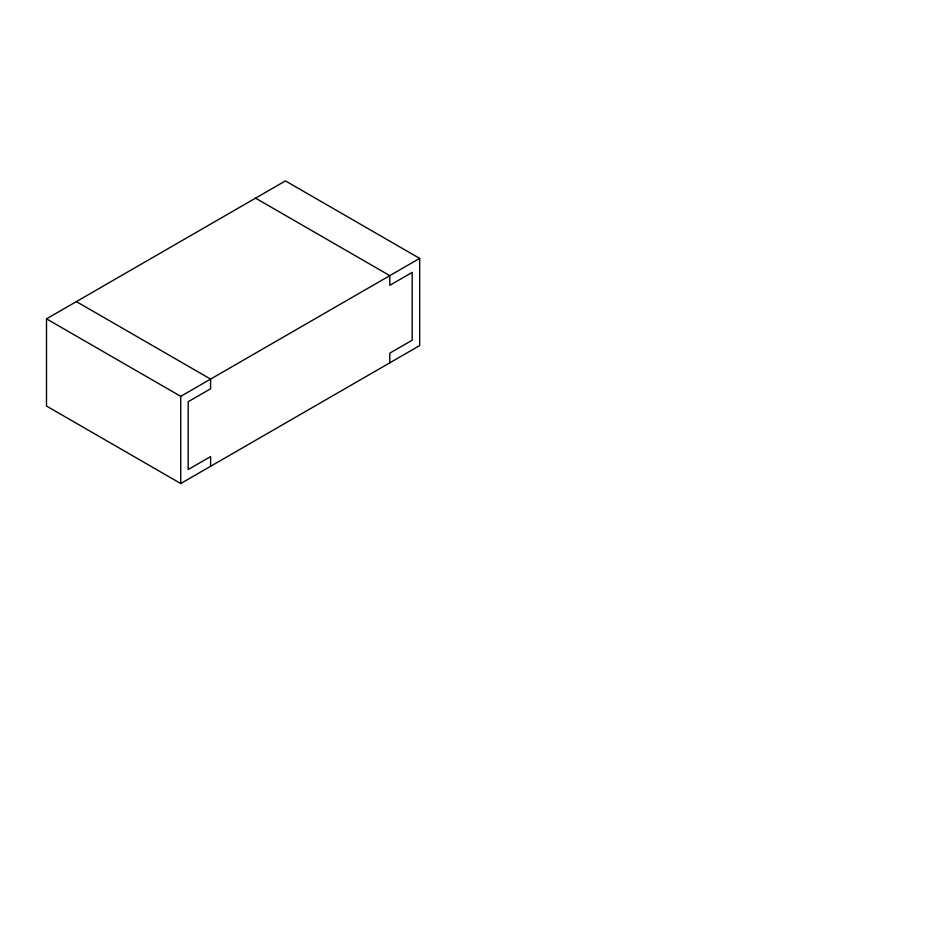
<?xml version="1.0" encoding="UTF-8"?>
<svg xmlns="http://www.w3.org/2000/svg" width="930" height="930" viewBox="0 0 930 930"><rect width="100%" height="100%" fill="white"/><g stroke="black" fill="none" stroke-linecap="round" stroke-linejoin="round"><path stroke-width="1.4" d="M46.5 318.851L285.429 180.897L419.663 258.401L419.663 345.588L180.734 483.53L46.5 406.026L46.5 318.851L180.734 396.343L419.663 258.401M255.564 198.148L389.798 275.64L389.798 285.324L412.199 272.397L412.199 340.206L389.798 353.144L389.798 362.828M76.365 301.599L210.599 379.103L210.599 388.787L188.197 401.725L188.197 469.534L210.599 456.595L210.599 466.29M180.734 396.343L180.734 483.53"/></g></svg>
